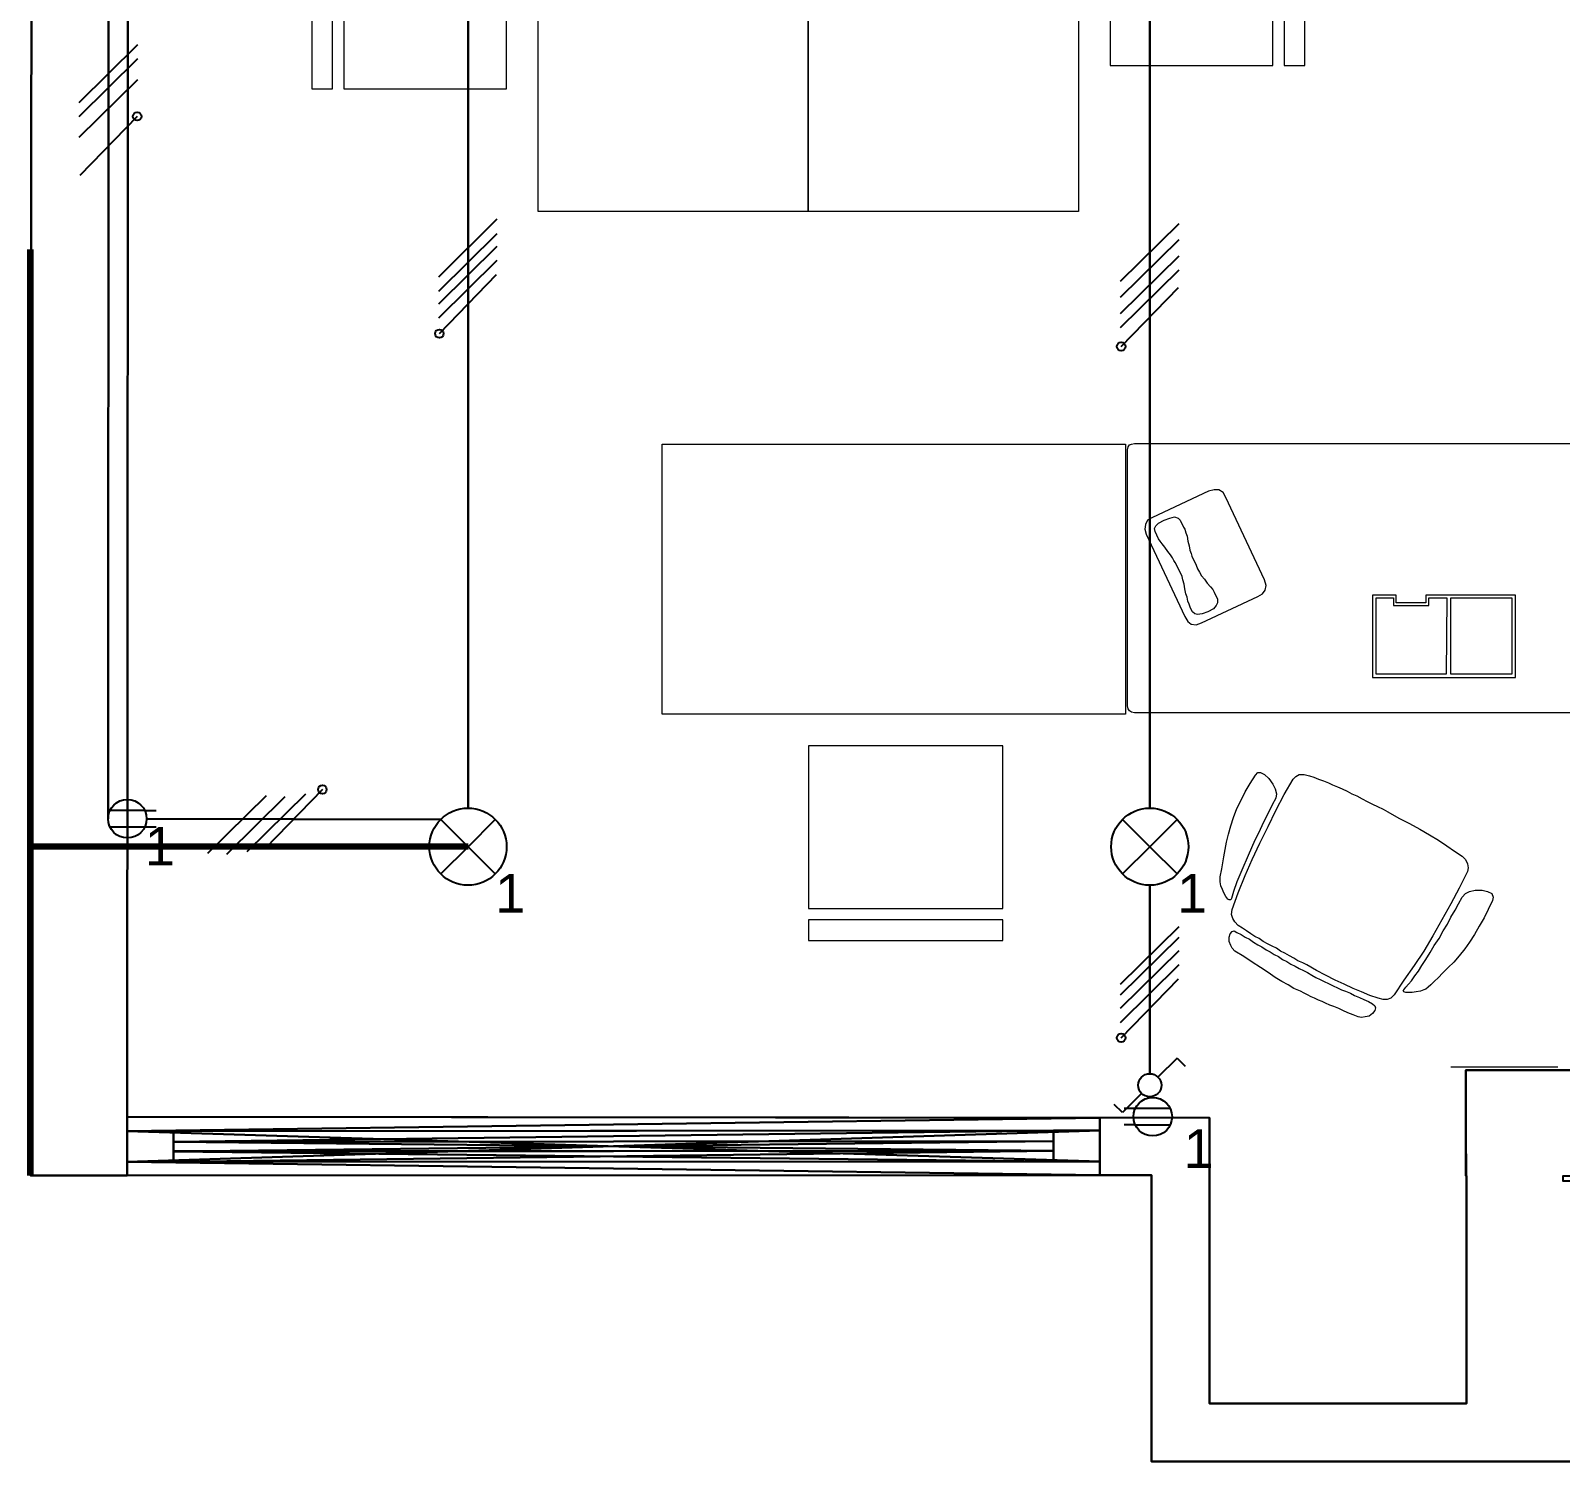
# Model space of a CAD drawing. Header units: metres. Extents: x 10.2 to 81, y 0 to 39.7.
# Drawn here: x 20 to 23.964, y 0 to 3.708 of the extents above; entities that cross this region are included whole.
import ezdxf

# ---------------------------------------------------------------- set-up
doc = ezdxf.new("R2010")
doc.units = ezdxf.units.M
doc.header["$LTSCALE"] = 0.2
doc.linetypes.add('ACAD_ISO02W100', pattern=[15, 12, -3])
for name, color, linetype in [('Canaletas', 4, 'Continuous'), ('EDIFICIO', 7, 'Continuous'), ('Fases', 7, 'Continuous'), ('Indicacion-Tabla', 7, 'Continuous'), ('Luminaria', 7, 'Continuous'), ('Medidas', 1, 'Continuous'), ('Tomacorrientes', 7, 'Continuous'), ('www.dwgautocad.com', 7, 'Continuous')]:
    doc.layers.add(name, color=color, linetype=linetype)
for name, color, linetype, true_color in [('DLX_APERT', 7, 'Continuous', 0x969696), ('DLX_CONT', 7, 'Continuous', 0x969696), ('DLX_ROOF', 7, 'Continuous', 0x7f7f7f)]:
    doc.layers.add(name, color=color, linetype=linetype, true_color=true_color)
for name, color, linetype, lineweight in [('L-Suelo', 7, 'ACAD_ISO02W100', 30), ('L-Techo', 7, 'Continuous', 30), ('Muebles', 9, 'Continuous', 5)]:
    doc.layers.add(name, color=color, linetype=linetype, lineweight=lineweight)
doc.layers.get('0').off()
doc.styles.get("Standard").update_dxf_attribs({"font": 'arial.ttf'})

# ---------------------------------------------------------------- blocks, each defined once
blk = doc.blocks.new('Tomacorriente')
at = {"layer": 'Tomacorrientes'}
for p, q in [((0.0453, 0.0211), (-0.0453, 0.0211)), ((0.0453, 0.0211), (0.0743, 0.0211)), ((-0.0453, -0.0211), (0.0453, -0.0211)), ((0.0453, -0.0211), (0.0743, -0.0211))]:
    blk.add_line(p, q, dxfattribs=at)
blk.add_circle((0, 0), 0.05, dxfattribs=at)
blk = doc.blocks.new('871_0_0')
mesh = blk.add_polyface()
corners = [(-1.1404, 0.0125, 0.88), (1.1404, -0.0125, 0.88), (1.1404, 0.0125, 0.88), (1.1404, -0.0125, 0.88), (-1.1404, 0.0125, 0.88), (-1.1404, -0.0125, 0.88), (-1.1404, 0.0125, -0.88), (-1.1404, -0.0125, 0.88), (-1.1404, 0.0125, 0.88), (-1.1404, -0.0125, 0.88), (-1.1404, 0.0125, -0.88), (-1.1404, -0.0125, -0.88), (1.1404, 0.0125, 0.88), (1.1404, -0.0125, -0.88), (1.1404, 0.0125, -0.88), (1.1404, -0.0125, -0.88), (1.1404, 0.0125, 0.88), (1.1404, -0.0125, 0.88), (1.1404, 0.0125, -0.88), (-1.1404, -0.0125, -0.88), (-1.1404, 0.0125, -0.88), (-1.1404, -0.0125, -0.88), (1.1404, 0.0125, -0.88), (1.1404, -0.0125, -0.88)]
mesh.append_faces([[corners[k] for k in face] for face in [(0, 1, 2), (3, 4, 5), (6, 7, 8), (9, 10, 11), (12, 13, 14), (15, 16, 17), (18, 19, 20), (21, 22, 23)]])
blk = doc.blocks.new('871_0_1')
mesh = blk.add_polyface()
corners = [(-1.2604, 0.04, 1), (1.2604, -0.04, 1), (1.2604, 0.04, 1), (1.2604, -0.04, 1), (-1.2604, 0.04, 1), (-1.2604, -0.04, 1), (1.2604, 0.04, 1), (1.2604, -0.04, -1), (1.2604, 0.04, -1), (1.2604, -0.04, -1), (1.2604, 0.04, 1), (1.2604, -0.04, 1), (1.2604, 0.04, -1), (-1.2604, -0.04, -1), (-1.2604, 0.04, -1), (-1.2604, -0.04, -1), (1.2604, 0.04, -1), (1.2604, -0.04, -1), (-1.2604, 0.04, -1), (-1.2604, -0.04, 1), (-1.2604, 0.04, 1), (-1.2604, -0.04, 1), (-1.2604, 0.04, -1), (-1.2604, -0.04, -1), (1.2604, -0.04, -1), (-1.1404, -0.04, -0.88), (-1.2604, -0.04, -1), (-1.2604, -0.04, -1), (-1.1404, -0.04, 0.88), (-1.2604, -0.04, 1), (-1.2604, -0.04, -1), (-1.1404, -0.04, -0.88), (-1.1404, -0.04, 0.88), (1.2604, -0.04, -1), (1.1404, -0.04, -0.88), (-1.1404, -0.04, -0.88), (1.2604, -0.04, 1), (1.1404, -0.04, -0.88), (1.2604, -0.04, -1), (1.2604, -0.04, 1), (1.1404, -0.04, 0.88), (1.1404, -0.04, -0.88), (-1.2604, -0.04, 1), (1.1404, -0.04, 0.88), (1.2604, -0.04, 1), (1.1404, -0.04, 0.88), (-1.2604, -0.04, 1), (-1.1404, -0.04, 0.88), (1.2604, 0.04, 1), (-1.1404, 0.04, 0.88), (-1.2604, 0.04, 1), (-1.2604, 0.04, 1), (-1.1404, 0.04, -0.88), (-1.2604, 0.04, -1), (-1.2604, 0.04, 1), (-1.1404, 0.04, 0.88), (-1.1404, 0.04, -0.88), (1.2604, 0.04, 1), (1.1404, 0.04, 0.88), (-1.1404, 0.04, 0.88), (1.2604, 0.04, -1), (1.1404, 0.04, 0.88), (1.2604, 0.04, 1), (1.2604, 0.04, -1), (1.1404, 0.04, -0.88), (1.1404, 0.04, 0.88), (-1.2604, 0.04, -1), (1.1404, 0.04, -0.88), (1.2604, 0.04, -1), (1.1404, 0.04, -0.88), (-1.2604, 0.04, -1), (-1.1404, 0.04, -0.88), (1.1404, -0.0125, 0.88), (-1.1404, -0.04, 0.88), (-1.1404, -0.0125, 0.88), (-1.1404, -0.04, 0.88), (1.1404, -0.0125, 0.88), (1.1404, -0.04, 0.88), (1.1404, -0.04, 0.88), (1.1404, -0.0125, -0.88), (1.1404, -0.04, -0.88), (1.1404, -0.0125, -0.88), (1.1404, -0.04, 0.88), (1.1404, -0.0125, 0.88), (-1.1404, -0.04, -0.88), (-1.1404, -0.0125, 0.88), (-1.1404, -0.04, 0.88), (-1.1404, -0.0125, 0.88), (-1.1404, -0.04, -0.88), (-1.1404, -0.0125, -0.88), (1.1404, -0.04, -0.88), (-1.1404, -0.0125, -0.88), (-1.1404, -0.04, -0.88), (-1.1404, -0.0125, -0.88), (1.1404, -0.04, -0.88), (1.1404, -0.0125, -0.88), (-1.1404, 0.0125, 0.88), (1.1404, 0.04, 0.88), (1.1404, 0.0125, 0.88), (1.1404, 0.04, 0.88), (-1.1404, 0.0125, 0.88), (-1.1404, 0.04, 0.88), (-1.1404, -0.0125, 0.88), (1.1404, 0.0125, 0.88), (1.1404, -0.0125, 0.88), (1.1404, 0.0125, 0.88), (-1.1404, -0.0125, 0.88), (-1.1404, 0.0125, 0.88), (1.1404, 0.04, -0.88), (1.1404, 0.0125, 0.88), (1.1404, 0.04, 0.88), (1.1404, 0.0125, 0.88), (1.1404, 0.04, -0.88), (1.1404, 0.0125, -0.88), (1.1404, 0.0125, -0.88), (1.1404, -0.0125, 0.88), (1.1404, 0.0125, 0.88), (1.1404, -0.0125, 0.88), (1.1404, 0.0125, -0.88), (1.1404, -0.0125, -0.88), (1.1404, 0.04, -0.88), (-1.1404, 0.0125, -0.88), (1.1404, 0.0125, -0.88), (-1.1404, 0.0125, -0.88), (1.1404, 0.04, -0.88), (-1.1404, 0.04, -0.88), (1.1404, -0.0125, -0.88), (-1.1404, 0.0125, -0.88), (-1.1404, -0.0125, -0.88), (-1.1404, 0.0125, -0.88), (1.1404, -0.0125, -0.88), (1.1404, 0.0125, -0.88), (-1.1404, 0.04, 0.88), (-1.1404, 0.0125, -0.88), (-1.1404, 0.04, -0.88), (-1.1404, 0.0125, -0.88), (-1.1404, 0.04, 0.88), (-1.1404, 0.0125, 0.88), (-1.1404, -0.0125, -0.88), (-1.1404, 0.0125, 0.88), (-1.1404, -0.0125, 0.88), (-1.1404, 0.0125, 0.88), (-1.1404, -0.0125, -0.88), (-1.1404, 0.0125, -0.88)]
mesh.append_faces([[corners[k] for k in face] for face in [(0, 1, 2), (3, 4, 5), (6, 7, 8), (9, 10, 11), (12, 13, 14), (15, 16, 17), (18, 19, 20), (21, 22, 23), (24, 25, 26), (27, 28, 29), (30, 31, 32), (33, 34, 35), (36, 37, 38), (39, 40, 41), (42, 43, 44), (45, 46, 47), (48, 49, 50), (51, 52, 53), (54, 55, 56), (57, 58, 59), (60, 61, 62), (63, 64, 65), (66, 67, 68), (69, 70, 71), (72, 73, 74), (75, 76, 77), (78, 79, 80), (81, 82, 83), (84, 85, 86), (87, 88, 89), (90, 91, 92), (93, 94, 95), (96, 97, 98), (99, 100, 101), (102, 103, 104), (105, 106, 107), (108, 109, 110), (111, 112, 113), (114, 115, 116), (117, 118, 119), (120, 121, 122), (123, 124, 125), (126, 127, 128), (129, 130, 131), (132, 133, 134), (135, 136, 137), (138, 139, 140), (141, 142, 143)]])
blk = doc.blocks.new('871_0_2')
mesh = blk.add_polyface()
corners = [(-1.1404, -0.0125, -0.88), (1.1404, -0.0125, 0.88), (-1.1404, -0.0125, 0.88), (1.1404, -0.0125, 0.88), (-1.1404, -0.0125, -0.88), (1.1404, -0.0125, -0.88), (1.1404, 0.0125, -0.88), (-1.1404, 0.0125, 0.88), (1.1404, 0.0125, 0.88), (-1.1404, 0.0125, 0.88), (1.1404, 0.0125, -0.88), (-1.1404, 0.0125, -0.88)]
mesh.append_faces([[corners[k] for k in face] for face in [(0, 1, 2), (3, 4, 5), (6, 7, 8), (9, 10, 11)]])
blk = doc.blocks.new('Lampara')
at = {"layer": 'Luminaria'}
for q in [(-0.0707, 0.0707), (0.0707, 0.0707), (-0.0707, -0.0707), (0.0707, -0.0707)]:
    blk.add_line((0, 0), q, dxfattribs=at)
blk.add_circle((0, 0), 0.1, dxfattribs=at)
blk = doc.blocks.new('*U109')
at = {"layer": 'Luminaria'}
for p, q in [((0.0707, 0.0707), (0.0212, 0.0212)), ((0.0707, 0.0707), (0.0919, 0.0495)), ((-0.0212, -0.0212), (-0.0707, -0.0707)), ((-0.0707, -0.0707), (-0.0919, -0.0495))]:
    blk.add_line(p, q, dxfattribs=at)
blk.add_circle((0, 0), 0.03, dxfattribs=at)
blk = doc.blocks.new('Fase')
at = {"layer": 'Fases'}
blk.add_line((-0.0535, -0.0922), (0.0535, 0.0922), dxfattribs=at)
blk = doc.blocks.new('Neutro')
at = {"layer": 'Fases'}
h = blk.add_hatch(dxfattribs=at)
h.set_pattern_fill('ANGLE', color=256)
h.set_pattern_definition([(0, (-26.865, -1.6355), (0, 6.985), [5.08, -1.905]), (90, (-26.865, -1.6355), (-6.985, 4e-16), [5.08, -1.905])])
h.paths.add_polyline_path([(-0.0645, -0.0922, 1), (-0.0424, -0.0922, 1)])
blk.add_circle((-0.0535, -0.0922), 0.0111, dxfattribs=at)
blk.add_blockref('Fase', (0, 0), dxfattribs=at)
blk = doc.blocks.new('A$C5C5878FB')
at = {"layer": 'Muebles'}
for p, q in [((0, 1286.8, -35.3), (1200, 1286.8, -35.3)), ((0, 586.8, -35.3), (0, 1286.8, -35.3)), ((1200, 1286.8, -35.3), (1200, 586.8, -35.3)), ((1200, 586.8, -35.3), (0, 586.8, -35.3)), ((378.7, 505, -35.3), (378.7, 83.2, -35.3)), ((882.2, 505, -35.3), (378.7, 505, -35.3)), ((882.2, 83.2, -35.3), (882.2, 505, -35.3)), ((378.7, 83.2, -35.3), (882.2, 83.2, -35.3)), ((882.2, 53.5, -35.3), (378.7, 53.5, -35.3)), ((378.7, 53.5, -35.3), (378.7, 0, -35.3)), ((882.2, 0, -35.3), (882.2, 53.5, -35.3)), ((378.7, 0, -35.3), (882.2, 0, -35.3))]:
    blk.add_line(p, q, dxfattribs=at)

msp = doc.modelspace()

# ---------------------------------------------------------------- linework, layer by layer
at = {"layer": 'DLX_APERT'}
for points in [[(22.7709, 0.8571, 0), (20.2501, 0.8559, 0)], [(20.2501, 0.8559, 0), (22.7709, 0.8571, 0)], [(20.2501, 0.8559, 0), (22.7709, 0.8571, 0)], [(22.7709, 0.8571, 0), (20.2501, 0.8559, 0)], [(20.2501, 0.8559, 0), (20.2501, 0.7759, 0)], [(20.2501, 0.7759, 0), (20.2501, 0.8559, 0)], [(20.2501, 0.7759, 0), (20.2501, 0.8559, 0)], [(20.2501, 0.8559, 0), (20.2501, 0.8559, 0)], [(20.2501, 0.8559, 0), (20.2501, 0.7759, 0)], [(20.2501, 0.8559, 0), (20.2501, 0.8559, 0)], [(20.3701, 0.856, 0), (22.6509, 0.8571, 0)], [(22.6509, 0.8571, 0), (20.3701, 0.856, 0)], [(20.3701, 0.856, 0), (22.6509, 0.8571, 0)], [(22.6509, 0.8571, 0), (20.3701, 0.856, 0)], [(20.3701, 0.856, 0), (20.3701, 0.856, 0)], [(20.3701, 0.8285, 0), (20.3701, 0.856, 0)], [(20.3701, 0.856, 0), (20.3701, 0.8285, 0)], [(20.3701, 0.8285, 0), (20.3701, 0.856, 0)], [(20.3701, 0.856, 0), (20.3701, 0.856, 0)], [(20.3701, 0.856, 0), (20.3701, 0.8285, 0)], [(22.6509, 0.8571, 0), (22.6509, 0.8571, 0)], [(22.6509, 0.8571, 0), (22.6509, 0.8296, 0)], [(22.6509, 0.8296, 0), (22.6509, 0.8571, 0)], [(22.6509, 0.8571, 0), (22.6509, 0.8571, 0)], [(22.6509, 0.8571, 0), (22.6509, 0.8296, 0)], [(22.6509, 0.8296, 0), (22.6509, 0.8571, 0)], [(22.7709, 0.7771, 0), (22.7709, 0.8571, 0)], [(22.7709, 0.7771, 0), (22.7709, 0.8571, 0)], [(22.7709, 0.8571, 0), (22.7709, 0.8571, 0)], [(22.7709, 0.8571, 0), (22.7709, 0.7771, 0)], [(22.7709, 0.8571, 0), (22.7709, 0.7771, 0)], [(22.7709, 0.8571, 0), (22.7709, 0.8571, 0)], [(22.6509, 0.8296, 0), (20.3701, 0.8285, 0)], [(20.3701, 0.8285, 0), (22.6509, 0.8296, 0)], [(20.3701, 0.8285, 0), (22.6509, 0.8296, 0)], [(22.6509, 0.8296, 0), (20.3701, 0.8285, 0)], [(22.6509, 0.8296, 0), (20.3701, 0.8285, 0)], [(20.3701, 0.8285, 0), (22.6509, 0.8296, 0)], [(22.6509, 0.8296, 0), (20.3701, 0.8285, 0)], [(20.3701, 0.8285, 0), (22.6509, 0.8296, 0)], [(20.3701, 0.8035, 0), (20.3701, 0.8285, 0)], [(20.3701, 0.8285, 0), (20.3701, 0.8035, 0)], [(20.3701, 0.8285, 0), (20.3701, 0.8285, 0)], [(20.3701, 0.8285, 0), (20.3701, 0.8285, 0)], [(20.3701, 0.8285, 0), (20.3701, 0.8035, 0)], [(20.3701, 0.8035, 0), (20.3701, 0.8285, 0)], [(20.3701, 0.8285, 0), (20.3701, 0.8035, 0)], [(20.3701, 0.8285, 0), (20.3701, 0.8285, 0)], [(20.3701, 0.8035, 0), (20.3701, 0.8285, 0)], [(20.3701, 0.8285, 0), (20.3701, 0.8285, 0)], [(20.3701, 0.8285, 0), (20.3701, 0.8035, 0)], [(20.3701, 0.8035, 0), (20.3701, 0.8285, 0)], [(20.3701, 0.8035, 0), (22.6509, 0.8046, 0)], [(22.6509, 0.8046, 0), (20.3701, 0.8035, 0)], [(22.6509, 0.8046, 0), (20.3701, 0.8035, 0)], [(20.3701, 0.8035, 0), (22.6509, 0.8046, 0)], [(20.3701, 0.8035, 0), (22.6509, 0.8046, 0)], [(22.6509, 0.8046, 0), (20.3701, 0.8035, 0)], [(20.3701, 0.8035, 0), (22.6509, 0.8046, 0)], [(22.6509, 0.8046, 0), (20.3701, 0.8035, 0)], [(20.3701, 0.776, 0), (20.3701, 0.8035, 0)], [(20.3701, 0.8035, 0), (20.3701, 0.8035, 0)], [(20.3701, 0.8035, 0), (20.3701, 0.776, 0)], [(20.3701, 0.776, 0), (20.3701, 0.8035, 0)], [(20.3701, 0.8035, 0), (20.3701, 0.776, 0)], [(20.3701, 0.8035, 0), (20.3701, 0.8035, 0)], [(20.3701, 0.8035, 0), (20.3701, 0.8035, 0)], [(20.3701, 0.8035, 0), (20.3701, 0.8035, 0)], [(22.6509, 0.8296, 0), (22.6509, 0.8046, 0)], [(22.6509, 0.8296, 0), (22.6509, 0.8296, 0)], [(22.6509, 0.8296, 0), (22.6509, 0.8296, 0)], [(22.6509, 0.8296, 0), (22.6509, 0.8046, 0)], [(22.6509, 0.8046, 0), (22.6509, 0.8296, 0)], [(22.6509, 0.8046, 0), (22.6509, 0.8296, 0)], [(22.6509, 0.8046, 0), (22.6509, 0.8296, 0)], [(22.6509, 0.8296, 0), (22.6509, 0.8296, 0)], [(22.6509, 0.8046, 0), (22.6509, 0.8296, 0)], [(22.6509, 0.8296, 0), (22.6509, 0.8296, 0)], [(22.6509, 0.8296, 0), (22.6509, 0.8046, 0)], [(22.6509, 0.8296, 0), (22.6509, 0.8046, 0)], [(22.6509, 0.8046, 0), (22.6509, 0.7771, 0)], [(22.6509, 0.8046, 0), (22.6509, 0.8046, 0)], [(22.6509, 0.8046, 0), (22.6509, 0.7771, 0)], [(22.6509, 0.7771, 0), (22.6509, 0.8046, 0)], [(22.6509, 0.7771, 0), (22.6509, 0.8046, 0)], [(22.6509, 0.8046, 0), (22.6509, 0.8046, 0)], [(22.6509, 0.8046, 0), (22.6509, 0.8046, 0)], [(22.6509, 0.8046, 0), (22.6509, 0.8046, 0)], [(20.2501, 0.7759, 0), (22.7709, 0.7771, 0)], [(22.7709, 0.7771, 0), (20.2501, 0.7759, 0)], [(20.2501, 0.7759, 0), (22.7709, 0.7771, 0)], [(22.7709, 0.7771, 0), (20.2501, 0.7759, 0)], [(20.2501, 0.7759, 0), (20.2501, 0.7759, 0)], [(20.2501, 0.7759, 0), (20.2501, 0.7759, 0)], [(20.3701, 0.776, 0), (22.6509, 0.7771, 0)], [(22.6509, 0.7771, 0), (20.3701, 0.776, 0)], [(22.6509, 0.7771, 0), (20.3701, 0.776, 0)], [(20.3701, 0.776, 0), (22.6509, 0.7771, 0)], [(20.3701, 0.776, 0), (20.3701, 0.776, 0)], [(20.3701, 0.776, 0), (20.3701, 0.776, 0)], [(22.6509, 0.7771, 0), (22.6509, 0.7771, 0)], [(22.6509, 0.7771, 0), (22.6509, 0.7771, 0)], [(22.7709, 0.7771, 0), (22.7709, 0.7771, 0)], [(22.7709, 0.7771, 0), (22.7709, 0.7771, 0)]]:
    msp.add_polyline3d(points, dxfattribs=at)
at = {"layer": 'DLX_CONT'}
for points in [[(20.0055, 8.7283, 0), (20, 0.7405, 0)], [(20.0055, 8.7283, 0), (20, 0.7405, 0)], [(20.2555, 8.5773, 0), (20.2501, 0.8931, 0)], [(20.2555, 8.5773, 0), (20.2501, 0.8931, 0)], [(23.7187, 0.74, 0), (23.7187, 1.014, 0)], [(23.7187, 0.74, 0), (23.7187, 1.014, 0)], [(20.2501, 0.8931, 0), (23.0543, 0.8901, 0)], [(20.2501, 0.8931, 0), (23.0543, 0.8901, 0)], [(23.0543, 0.8901, 0), (23.0543, 0.1498, 0)], [(23.0543, 0.8901, 0), (23.0543, 0.1498, 0)], [(20, 0.7405, 0), (22.9043, 0.742, 0)], [(20, 0.7405, 0), (22.9043, 0.742, 0)], [(22.9043, 0.742, 0), (22.9043, 0, 0)], [(22.9043, 0.742, 0), (22.9043, 0, 0)], [(23.7209, 0.74, 0), (23.7187, 0.74, 0)], [(23.7209, 0.74, 0), (23.7187, 0.74, 0)], [(23.7209, 0.1498, 0), (23.7209, 0.74, 0)], [(23.7209, 0.1498, 0), (23.7209, 0.74, 0)], [(23.0543, 0.1498, 0), (23.7209, 0.1498, 0)], [(23.0543, 0.1498, 0), (23.7209, 0.1498, 0)], [(22.9043, 0, 0), (24.9697, 0, 0)], [(22.9043, 0, 0), (24.9697, 0, 0)]]:
    msp.add_polyline3d(points, dxfattribs=at)
at = {"layer": 'DLX_ROOF'}
for points in [[(20.0055, 8.7283, 0), (20, 0.7405, 0)], [(20, 0.7405, 0), (20.0055, 8.7283, 0)], [(20, 0.7405, 0), (20.0055, 8.7283, 0)], [(20.0055, 8.7283, 0), (20, 0.7405, 0)], [(20.2555, 8.5773, 0), (20.2501, 0.8931, 0)], [(20.2501, 0.8931, 0), (20.2555, 8.5773, 0)], [(23.7187, 0.74, 0), (23.7187, 1.014, 0)], [(23.7187, 1.014, 0), (23.9958, 1.014, 0)], [(23.9958, 1.014, 0), (23.7187, 1.014, 0)], [(23.7187, 1.014, 0), (23.7187, 0.74, 0)], [(20.2501, 0.8931, 0), (23.0543, 0.8901, 0)], [(23.0543, 0.8901, 0), (20.2501, 0.8931, 0)], [(23.0543, 0.8901, 0), (23.0543, 0.1498, 0)], [(23.0543, 0.1498, 0), (23.0543, 0.8901, 0)], [(20, 0.7405, 0), (22.9043, 0.742, 0)], [(22.9043, 0.742, 0), (20, 0.7405, 0)], [(22.9043, 0.742, 0), (20, 0.7405, 0)], [(20, 0.7405, 0), (22.9043, 0.742, 0)], [(20, 0.7405, 0), (20, 0.7405, 0)], [(20, 0.7405, 0), (20, 0.7405, 0)], [(22.9043, 0.742, 0), (22.9043, 0, 0)], [(22.9043, 0, 0), (22.9043, 0.742, 0)], [(22.9043, 0.742, 0), (22.9043, 0.742, 0)], [(22.9043, 0.742, 0), (22.9043, 0.742, 0)], [(22.9043, 0, 0), (22.9043, 0.742, 0)], [(22.9043, 0.742, 0), (22.9043, 0, 0)], [(23.7209, 0.74, 0), (23.7187, 0.74, 0)], [(23.7187, 0.74, 0), (23.7209, 0.74, 0)], [(23.7209, 0.1498, 0), (23.7209, 0.74, 0)], [(23.7209, 0.74, 0), (23.7209, 0.1498, 0)], [(23.0543, 0.1498, 0), (23.7209, 0.1498, 0)], [(23.7209, 0.1498, 0), (23.0543, 0.1498, 0)], [(22.9043, 0, 0), (22.9043, 0, 0)], [(22.9043, 0, 0), (24.9697, 0, 0)], [(24.9697, 0, 0), (22.9043, 0, 0)], [(22.9043, 0, 0), (22.9043, 0, 0)], [(24.9697, 0, 0), (22.9043, 0, 0)], [(22.9043, 0, 0), (24.9697, 0, 0)]]:
    msp.add_polyline3d(points, dxfattribs=at)
at = {"layer": 'EDIFICIO', "linetype": 'ACAD_ISO02W100', "lineweight": 100}
msp.add_lwpolyline([(20, 0.7405), (20, 8.7283)], dxfattribs=at)
at = {"layer": 'L-Suelo'}
for p, q in [((20.2007, 1.6654), (20.2033, 5.5272)), ((22.9, 0.9446), (22.9, 0.94))]:
    msp.add_line(p, q, dxfattribs=at)
at = {"layer": 'L-Techo'}
for p, q in [((21.1334, 1.6929, 2.6), (21.1334, 4.3793, 2.6)), ((22.9, 1.6929, 2.6), (22.9, 4.3793, 2.6)), ((20.3007, 1.6654), (21.0627, 1.6637, 2.6)), ((22.9, 1.4929, 2.6), (22.9, 1.0046))]:
    msp.add_line(p, q, dxfattribs=at)
at = {"layer": 'Medidas'}
for points in [[(20.2507, 1.7076), (20.2533, 5.5272)], [(23.0543, 0.6992), (23.0543, 0.8901), (20.2501, 0.8931), (20.2507, 1.7076)], [(24.9697, 0.89), (24.8197, 0.8899), (24.8197, 0.726), (23.9709, 0.7259), (23.9709, 0.74), (23.9958, 0.74), (23.9958, 1.014), (23.7187, 1.014), (23.7209, 0.1498), (23.0543, 0.1498), (23.0543, 0.6992), (23.0543, 0.6992)]]:
    msp.add_lwpolyline(points, dxfattribs=at)
at = {"layer": 'Muebles', "linetype": 'Continuous'}
for p, q in [((22.8423, 2.6216), (22.844, 2.6288)), ((22.8423, 1.9577), (22.8423, 2.6216)), ((22.844, 2.6288), (22.8476, 2.6342)), ((22.8476, 2.6342), (22.853, 2.636)), ((22.853, 2.636), (22.8602, 2.6378)), ((22.8602, 2.6378), (24.7301, 2.6378)), ((23.0522, 2.514), (22.9069, 2.4458)), ((23.0666, 2.5176), (23.0522, 2.514)), ((23.0791, 2.5176), (23.0666, 2.5176)), ((23.0899, 2.5104), (23.0791, 2.5176)), ((23.0971, 2.4978), (23.0899, 2.5104)), ((23.1976, 2.2842), (23.0971, 2.4978)), ((22.889, 2.4278), (22.8871, 2.4152)), ((22.8943, 2.4386), (22.889, 2.4278)), ((22.9069, 2.4458), (22.8943, 2.4386)), ((22.9069, 2.4458), (22.9069, 2.4458)), ((22.9123, 2.4171), (22.9159, 2.4242)), ((22.9159, 2.4242), (22.923, 2.4314)), ((22.923, 2.4314), (22.9374, 2.4386)), ((22.9374, 2.4386), (22.9517, 2.444)), ((22.9517, 2.444), (22.9643, 2.4476)), ((22.9643, 2.4476), (22.9733, 2.444)), ((22.9733, 2.444), (22.9786, 2.4386)), ((22.9786, 2.4386), (22.9876, 2.4206)), ((22.9876, 2.4206), (22.9876, 2.4206)), ((22.9876, 2.4206), (22.9912, 2.4152)), ((22.8871, 2.4152), (22.8907, 2.4027)), ((22.8907, 2.4027), (22.9912, 2.1892)), ((22.914, 2.4099), (22.9123, 2.4171)), ((22.923, 2.3902), (22.914, 2.4099)), ((22.9266, 2.3847), (22.923, 2.3902)), ((22.932, 2.3776), (22.9266, 2.3847)), ((22.9912, 2.4152), (22.993, 2.4063)), ((22.993, 2.4063), (22.9966, 2.3973)), ((22.9966, 2.3973), (22.9984, 2.3847)), ((22.9984, 2.3847), (23.002, 2.3722)), ((22.9392, 2.3686), (22.932, 2.3776)), ((22.9464, 2.3578), (22.9392, 2.3686)), ((22.9535, 2.3489), (22.9464, 2.3578)), ((22.9589, 2.3417), (22.9535, 2.3489)), ((22.9625, 2.3345), (22.9589, 2.3417)), ((23.002, 2.3722), (23.0038, 2.3614)), ((23.0038, 2.3614), (23.0074, 2.3525)), ((23.0074, 2.3525), (23.0092, 2.3453)), ((23.0092, 2.3453), (23.0199, 2.322)), ((22.9661, 2.3292), (22.9625, 2.3345)), ((22.9804, 2.3004), (22.9661, 2.3292)), ((22.984, 2.2932), (22.9804, 2.3004)), ((23.0199, 2.322), (23.0235, 2.313)), ((23.0235, 2.313), (23.0289, 2.304)), ((23.0289, 2.304), (23.0343, 2.295)), ((22.9859, 2.2842), (22.984, 2.2932)), ((22.9894, 2.2735), (22.9859, 2.2842)), ((22.9912, 2.2609), (22.9894, 2.2735)), ((22.993, 2.2484), (22.9912, 2.2609)), ((23.0343, 2.295), (23.0414, 2.2861)), ((23.0414, 2.2861), (23.0486, 2.2753)), ((23.0486, 2.2753), (23.0576, 2.2663)), ((23.0576, 2.2663), (23.063, 2.2592)), ((23.2012, 2.2699), (23.1976, 2.2842)), ((23.1993, 2.2573), (23.2012, 2.2699)), ((22.9966, 2.2394), (22.993, 2.2484)), ((22.9984, 2.2287), (22.9966, 2.2394)), ((23.002, 2.2215), (22.9984, 2.2287)), ((23.0056, 2.2107), (23.002, 2.2215)), ((23.0343, 2.173), (23.1796, 2.2412)), ((23.063, 2.2592), (23.0666, 2.252)), ((23.0666, 2.252), (23.0755, 2.234)), ((23.0755, 2.2251), (23.0719, 2.2179)), ((23.0755, 2.234), (23.0755, 2.2251)), ((23.1796, 2.2412), (23.1922, 2.2484)), ((23.1922, 2.2484), (23.1993, 2.2573)), ((23.5385, 2.2448), (23.4775, 2.2448)), ((23.4775, 2.2448), (23.4775, 2.0313)), ((23.4865, 2.2376), (23.5313, 2.2376)), ((23.4865, 2.0402), (23.4865, 2.2376)), ((23.5313, 2.2376), (23.5313, 2.2179)), ((23.5385, 2.2448), (23.5385, 2.2448)), ((23.5385, 2.2448), (23.5385, 2.2448)), ((23.5385, 2.2251), (23.5385, 2.2448)), ((23.6157, 2.2251), (23.5385, 2.2251)), ((23.8472, 2.2448), (23.6157, 2.2448)), ((23.6157, 2.2448), (23.6157, 2.2251)), ((23.6229, 2.2179), (23.6229, 2.2376)), ((23.6229, 2.2376), (23.6695, 2.2376)), ((23.6695, 2.2376), (23.6677, 2.0402)), ((23.6803, 2.0402), (23.6803, 2.2376)), ((23.6803, 2.2376), (23.8382, 2.2376)), ((23.8382, 2.2376), (23.8382, 2.0402)), ((23.8472, 2.0313), (23.8472, 2.2448)), ((22.9912, 2.1892), (22.9984, 2.1766)), ((23.0109, 2.2017), (23.0056, 2.2107)), ((23.0164, 2.1963), (23.0109, 2.2017)), ((23.0235, 2.1946), (23.0164, 2.1963)), ((23.0361, 2.1963), (23.0235, 2.1946)), ((23.0504, 2.2017), (23.0361, 2.1963)), ((23.0648, 2.2089), (23.0504, 2.2017)), ((23.0719, 2.2179), (23.0648, 2.2089)), ((23.5313, 2.2179), (23.6229, 2.2179)), ((22.9984, 2.1766), (23.0074, 2.1694)), ((23.0074, 2.1694), (23.0199, 2.1676)), ((23.0199, 2.1676), (23.0343, 2.173)), ((23.4775, 2.0313), (23.8472, 2.0313)), ((23.6677, 2.0402), (23.4865, 2.0402)), ((23.8382, 2.0402), (23.6803, 2.0402)), ((22.844, 1.9505), (22.8423, 1.9577)), ((22.8476, 1.9451), (22.844, 1.9505)), ((22.853, 1.9415), (22.8476, 1.9451)), ((22.8602, 1.9398), (22.853, 1.9415)), ((24.0876, 1.9398), (22.8602, 1.9398)), ((23.1743, 1.7782), (23.1796, 1.7854)), ((23.1796, 1.7854), (23.1868, 1.7854)), ((23.1868, 1.7854), (23.1976, 1.78)), ((23.1474, 1.7352), (23.1599, 1.7567)), ((23.1599, 1.7567), (23.1743, 1.7782)), ((23.1976, 1.78), (23.2083, 1.7693)), ((23.2083, 1.7693), (23.2191, 1.7549)), ((23.2191, 1.7549), (23.2245, 1.7424)), ((23.2479, 1.728), (23.2712, 1.7674)), ((23.2712, 1.7674), (23.2783, 1.7746)), ((23.2783, 1.7746), (23.2873, 1.78)), ((23.2873, 1.78), (23.2998, 1.78)), ((23.2998, 1.78), (23.3142, 1.7764)), ((23.3142, 1.7764), (23.325, 1.7728)), ((23.325, 1.7728), (23.3375, 1.7674)), ((23.3375, 1.7674), (23.3501, 1.7638)), ((23.3501, 1.7638), (23.3627, 1.7585)), ((23.3627, 1.7585), (23.3734, 1.7531)), ((23.3734, 1.7531), (23.386, 1.7477)), ((23.386, 1.7477), (23.3986, 1.7424)), ((23.1258, 1.6921), (23.1366, 1.7136)), ((23.1366, 1.7136), (23.1474, 1.7352)), ((23.2263, 1.719), (23.2173, 1.7011)), ((23.2245, 1.7424), (23.2281, 1.7298)), ((23.2281, 1.7298), (23.2263, 1.719)), ((23.2263, 1.6867), (23.2479, 1.728)), ((23.3986, 1.7424), (23.4111, 1.7369)), ((23.4111, 1.7369), (23.4237, 1.7298)), ((23.4237, 1.7298), (23.4363, 1.7244)), ((23.4363, 1.7244), (23.4506, 1.7172)), ((23.4506, 1.7172), (23.4632, 1.71)), ((23.4632, 1.71), (23.4775, 1.7028)), ((23.1097, 1.6472), (23.1169, 1.6688)), ((23.1169, 1.6688), (23.1258, 1.6921)), ((23.1993, 1.6652), (23.1904, 1.6472)), ((23.2083, 1.6831), (23.1993, 1.6652)), ((23.2065, 1.6454), (23.2263, 1.6867)), ((23.2173, 1.7011), (23.2083, 1.6831)), ((23.4775, 1.7028), (23.4901, 1.6974)), ((23.4901, 1.6974), (23.5044, 1.6903)), ((23.5044, 1.6903), (23.517, 1.6831)), ((23.517, 1.6831), (23.5457, 1.6669)), ((23.5457, 1.6669), (23.5726, 1.6526)), ((23.0988, 1.6042), (23.1043, 1.6257)), ((23.1043, 1.6257), (23.1097, 1.6472)), ((23.1814, 1.6275), (23.1724, 1.6095)), ((23.1904, 1.6472), (23.1814, 1.6275)), ((23.185, 1.6024), (23.2065, 1.6454)), ((23.5726, 1.6526), (23.5996, 1.6383)), ((23.5996, 1.6383), (23.6247, 1.6239)), ((23.0917, 1.5664), (23.0988, 1.6042)), ((23.1635, 1.5898), (23.1545, 1.57)), ((23.1724, 1.6095), (23.1635, 1.5898)), ((23.1653, 1.5593), (23.185, 1.6024)), ((23.6247, 1.6239), (23.648, 1.6095)), ((23.648, 1.6095), (23.6695, 1.5952)), ((23.6695, 1.5952), (23.6892, 1.5809)), ((23.0863, 1.5359), (23.0917, 1.5664)), ((23.1545, 1.57), (23.1383, 1.5324)), ((23.1474, 1.518), (23.1653, 1.5593)), ((23.6892, 1.5809), (23.709, 1.5683)), ((23.709, 1.5683), (23.718, 1.5593)), ((23.718, 1.5593), (23.7234, 1.5485)), ((23.7234, 1.5485), (23.7252, 1.5378)), ((23.0827, 1.5144), (23.0863, 1.5359)), ((23.0827, 1.5019), (23.0827, 1.5144)), ((23.1383, 1.5324), (23.1258, 1.5019)), ((23.1294, 1.4732), (23.1474, 1.518)), ((23.7234, 1.5288), (23.7018, 1.4857)), ((23.7252, 1.5378), (23.7234, 1.5288)), ((23.0845, 1.4911), (23.0827, 1.5019)), ((23.0881, 1.4821), (23.0845, 1.4911)), ((23.0917, 1.4732), (23.0881, 1.4821)), ((23.0971, 1.4642), (23.0917, 1.4732)), ((23.1169, 1.4768), (23.1114, 1.4588)), ((23.1133, 1.4301), (23.1294, 1.4732)), ((23.1258, 1.5019), (23.1169, 1.4768)), ((23.7018, 1.4857), (23.6803, 1.4444)), ((23.709, 1.4624), (23.718, 1.4714)), ((23.718, 1.4714), (23.7287, 1.4768)), ((23.7287, 1.4768), (23.7431, 1.4804)), ((23.7431, 1.4804), (23.7611, 1.4804)), ((23.7611, 1.4804), (23.7754, 1.4768)), ((23.7754, 1.4768), (23.7862, 1.4714)), ((23.7862, 1.4714), (23.7897, 1.4624)), ((23.1024, 1.457), (23.0971, 1.4642)), ((23.1061, 1.4552), (23.1024, 1.457)), ((23.1097, 1.4552), (23.1061, 1.4552)), ((23.1114, 1.4588), (23.1097, 1.4552)), ((23.1114, 1.4588), (23.1114, 1.4588)), ((23.1114, 1.4175), (23.1133, 1.4301)), ((23.6803, 1.4444), (23.657, 1.4032)), ((23.6803, 1.4104), (23.6911, 1.4283)), ((23.6911, 1.4283), (23.7, 1.4444)), ((23.7, 1.4444), (23.709, 1.4624)), ((23.7772, 1.4301), (23.7664, 1.4085)), ((23.788, 1.4535), (23.7772, 1.4301)), ((23.7897, 1.4624), (23.788, 1.4535)), ((23.115, 1.4068), (23.1114, 1.4175)), ((23.1204, 1.3978), (23.115, 1.4068)), ((23.1294, 1.3888), (23.1204, 1.3978)), ((23.1402, 1.3816), (23.1294, 1.3888)), ((23.657, 1.4032), (23.6337, 1.3619)), ((23.6606, 1.3744), (23.6713, 1.3924)), ((23.6713, 1.3924), (23.6803, 1.4104)), ((23.7664, 1.4085), (23.7539, 1.387)), ((23.1061, 1.3583), (23.1079, 1.3673)), ((23.1061, 1.3475), (23.1061, 1.3583)), ((23.1079, 1.3673), (23.1133, 1.3727)), ((23.1133, 1.3727), (23.1186, 1.3744)), ((23.1186, 1.3744), (23.1258, 1.3709)), ((23.1258, 1.3709), (23.1366, 1.3655)), ((23.1366, 1.3655), (23.1474, 1.3583)), ((23.1509, 1.3744), (23.1402, 1.3816)), ((23.1474, 1.3583), (23.1581, 1.353)), ((23.1617, 1.3673), (23.1509, 1.3744)), ((23.1581, 1.353), (23.1688, 1.3458)), ((23.1724, 1.3601), (23.1617, 1.3673)), ((23.1832, 1.3547), (23.1724, 1.3601)), ((23.194, 1.3475), (23.1832, 1.3547)), ((23.6337, 1.3619), (23.6103, 1.3224)), ((23.6372, 1.3368), (23.6498, 1.3547)), ((23.6498, 1.3547), (23.6606, 1.3744)), ((23.7413, 1.3655), (23.7287, 1.3458)), ((23.7539, 1.387), (23.7413, 1.3655)), ((23.1097, 1.3368), (23.1061, 1.3475)), ((23.1133, 1.3296), (23.1097, 1.3368)), ((23.1204, 1.3224), (23.1133, 1.3296)), ((23.1438, 1.308), (23.1204, 1.3224)), ((23.1688, 1.3458), (23.1796, 1.3386)), ((23.1796, 1.3386), (23.1904, 1.3332)), ((23.1904, 1.3332), (23.2012, 1.326)), ((23.2065, 1.3404), (23.194, 1.3475)), ((23.2012, 1.326), (23.2119, 1.3206)), ((23.2173, 1.3349), (23.2065, 1.3404)), ((23.2119, 1.3206), (23.2227, 1.3135)), ((23.2281, 1.3296), (23.2173, 1.3349)), ((23.2227, 1.3135), (23.2335, 1.308)), ((23.2388, 1.3224), (23.2281, 1.3296)), ((23.2496, 1.317), (23.2388, 1.3224)), ((23.2622, 1.3099), (23.2496, 1.317)), ((23.2729, 1.3044), (23.2622, 1.3099)), ((23.6103, 1.3224), (23.5852, 1.2847)), ((23.6157, 1.3009), (23.6265, 1.3188)), ((23.6265, 1.3188), (23.6372, 1.3368)), ((23.7018, 1.3099), (23.6875, 1.2937)), ((23.7162, 1.3278), (23.7018, 1.3099)), ((23.7287, 1.3458), (23.7162, 1.3278)), ((23.1653, 1.2937), (23.1438, 1.308)), ((23.1868, 1.2794), (23.1653, 1.2937)), ((23.2065, 1.2668), (23.1868, 1.2794)), ((23.2335, 1.308), (23.2443, 1.3009)), ((23.2443, 1.3009), (23.255, 1.2955)), ((23.255, 1.2955), (23.2658, 1.2883)), ((23.2658, 1.2883), (23.2765, 1.283)), ((23.2837, 1.2973), (23.2729, 1.3044)), ((23.2765, 1.283), (23.2873, 1.2775)), ((23.2963, 1.2919), (23.2837, 1.2973)), ((23.2873, 1.2775), (23.2981, 1.2722)), ((23.307, 1.2865), (23.2963, 1.2919)), ((23.2981, 1.2722), (23.3088, 1.2668)), ((23.307, 1.2865), (23.307, 1.2865)), ((23.3322, 1.2722), (23.307, 1.2865)), ((23.3555, 1.2596), (23.3322, 1.2722)), ((23.5852, 1.2847), (23.5582, 1.247)), ((23.587, 1.2578), (23.596, 1.2704)), ((23.596, 1.2704), (23.6049, 1.2847)), ((23.6049, 1.2847), (23.6157, 1.3009)), ((23.6731, 1.2794), (23.6587, 1.265)), ((23.6875, 1.2937), (23.6731, 1.2794)), ((23.2245, 1.2542), (23.2065, 1.2668)), ((23.2424, 1.2435), (23.2245, 1.2542)), ((23.2586, 1.2345), (23.2424, 1.2435)), ((23.2729, 1.2255), (23.2586, 1.2345)), ((23.3088, 1.2668), (23.3196, 1.2596)), ((23.3196, 1.2596), (23.3303, 1.2542)), ((23.3303, 1.2542), (23.3411, 1.2489)), ((23.3411, 1.2489), (23.3519, 1.2435)), ((23.3519, 1.2435), (23.3627, 1.2381)), ((23.3806, 1.247), (23.3555, 1.2596)), ((23.3627, 1.2381), (23.3753, 1.2327)), ((23.3753, 1.2327), (23.386, 1.2273)), ((23.4039, 1.2363), (23.3806, 1.247)), ((23.4273, 1.2255), (23.4039, 1.2363)), ((23.5582, 1.247), (23.5332, 1.2094)), ((23.5582, 1.222), (23.5637, 1.2291)), ((23.5637, 1.2291), (23.5708, 1.2363)), ((23.5708, 1.2363), (23.578, 1.2453)), ((23.578, 1.2453), (23.587, 1.2578)), ((23.6211, 1.2291), (23.6157, 1.2237)), ((23.6282, 1.2345), (23.6211, 1.2291)), ((23.6372, 1.2435), (23.6282, 1.2345)), ((23.648, 1.2542), (23.6372, 1.2435)), ((23.6587, 1.265), (23.648, 1.2542)), ((23.2729, 1.2255), (23.2729, 1.2255)), ((23.2819, 1.222), (23.2729, 1.2255)), ((23.2909, 1.2184), (23.2819, 1.222)), ((23.2998, 1.213), (23.2909, 1.2184)), ((23.3088, 1.2094), (23.2998, 1.213)), ((23.3178, 1.204), (23.3088, 1.2094)), ((23.3268, 1.2004), (23.3178, 1.204)), ((23.3375, 1.195), (23.3268, 1.2004)), ((23.3465, 1.1914), (23.3375, 1.195)), ((23.3555, 1.1878), (23.3465, 1.1914)), ((23.386, 1.2273), (23.3968, 1.222)), ((23.3968, 1.222), (23.4075, 1.2184)), ((23.4075, 1.2184), (23.4201, 1.213)), ((23.4201, 1.213), (23.4308, 1.2075)), ((23.4488, 1.2165), (23.4273, 1.2255)), ((23.4308, 1.2075), (23.4434, 1.2022)), ((23.4434, 1.2022), (23.4542, 1.1968)), ((23.4703, 1.2075), (23.4488, 1.2165)), ((23.4542, 1.1968), (23.4668, 1.1914)), ((23.4668, 1.1914), (23.4775, 1.186)), ((23.4919, 1.2004), (23.4703, 1.2075)), ((23.5044, 1.1968), (23.4919, 1.2004)), ((23.5152, 1.1968), (23.5044, 1.1968)), ((23.5242, 1.2004), (23.5152, 1.1968)), ((23.5332, 1.2094), (23.5242, 1.2004)), ((23.5565, 1.2201), (23.5582, 1.222)), ((23.5582, 1.2165), (23.5565, 1.2201)), ((23.5637, 1.2148), (23.5582, 1.2165)), ((23.5708, 1.2148), (23.5637, 1.2148)), ((23.5798, 1.2148), (23.5708, 1.2148)), ((23.5906, 1.2165), (23.5798, 1.2148)), ((23.6013, 1.2184), (23.5906, 1.2165)), ((23.6103, 1.222), (23.6013, 1.2184)), ((23.6157, 1.2237), (23.6103, 1.222)), ((23.3663, 1.1825), (23.3555, 1.1878)), ((23.377, 1.1789), (23.3663, 1.1825)), ((23.3896, 1.1735), (23.377, 1.1789)), ((23.4003, 1.1681), (23.3896, 1.1735)), ((23.4129, 1.1627), (23.4003, 1.1681)), ((23.4273, 1.1573), (23.4129, 1.1627)), ((23.4398, 1.152), (23.4273, 1.1573)), ((23.4488, 1.1501), (23.4398, 1.152)), ((23.4577, 1.152), (23.4488, 1.1501)), ((23.4686, 1.1537), (23.4577, 1.152)), ((23.4775, 1.1609), (23.4686, 1.1537)), ((23.4775, 1.186), (23.4829, 1.1806)), ((23.4829, 1.1681), (23.4775, 1.1609)), ((23.4829, 1.1806), (23.4847, 1.1753)), ((23.4847, 1.1753), (23.4829, 1.1681))]:
    msp.add_line(p, q, dxfattribs=at)
at = {"layer": 'Muebles', "lineweight": 100}
msp.add_line((21.1334, 1.5929, 2.6), (20.0006, 1.5937), dxfattribs=at)
at = {"layer": 'Muebles'}
msp.add_polyline3d([(23.6799, 1.0224, 0), (23.957, 1.0224, 0)], dxfattribs=at)
msp.add_polyline3d([(23.6799, 1.0224, 0), (23.957, 1.0224, 0)], dxfattribs=at)

# ---------------------------------------------------------------- block references
at = {"layer": 'Canaletas'}
for name, p, rotation in [('Neutro', (20.2019, 3.4088), 165.9392859238176), ('Neutro', (20.6817, 1.6645, 1.3), 165.9392859238176), ('Tomacorriente', (22.9076, 0.8932), 180.1938447213857)]:
    msp.add_blockref(name, p, dxfattribs=dict(at, rotation=rotation))
at = {"layer": 'DLX_APERT', "rotation": 0.02828327738025135}
for name in ['871_0_1', '871_0_0', '871_0_2']:
    msp.add_blockref(name, (21.5105, 0.8165, 1), dxfattribs=at)
at = {"layer": 'DLX_CONT', "rotation": 0.02828327738025135}
for name in ['871_0_1', '871_0_0', '871_0_2']:
    msp.add_blockref(name, (21.5105, 0.8165, 1), dxfattribs=at)
at = {"layer": 'Fases'}
for name, p, rotation in [('Fase', (20.202, 3.5963), 344.6857185726246), ('Fase', (20.202, 3.56), 344.6857185726246), ('Fase', (20.202, 3.5062), 344.6857185726246), ('Fase', (21.1334, 3.1447, 2.6), 344.6857185726246), ('Fase', (22.9, 3.1327, 2.6), 344.6857185726246), ('Fase', (21.1334, 3.1072, 2.6), 344.6857185726246), ('Fase', (21.1334, 3.0741, 2.6), 344.6857185726246), ('Fase', (22.9, 3.0916, 2.6), 344.6857185726246), ('Fase', (21.1334, 3.0379, 2.6), 344.6857185726246), ('Fase', (22.9, 3.0491, 2.6), 344.6857185726246), ('Neutro', (21.1334, 2.9987, 2.6), 345.9791818827593), ('Fase', (22.9, 3.0128, 2.6), 344.6857185726246), ('Neutro', (22.9, 2.9657, 2.6), 345.9791818827593), ('Fase', (20.5354, 1.651), 344.6857185726246), ('Fase', (20.5841, 1.6481), 344.6857185726246), ('Fase', (20.6371, 1.6552), 344.6857185726246), ('Fase', (22.9, 1.3116, 1.3), 344.6857185726246), ('Fase', (22.9, 1.2834, 1.3), 344.6857185726246), ('Fase', (22.9, 1.2488, 1.3), 344.6857185726246), ('Fase', (22.9, 1.2125, 1.3), 344.6857185726246), ('Neutro', (22.9, 1.1741, 1.3), 345.9791818827593)]:
    msp.add_blockref(name, p, dxfattribs=dict(at, rotation=rotation))
at = {"layer": 'L-Techo'}
for name, p in [('Lampara', (21.1334, 1.5929, 2.6)), ('Lampara', (22.9, 1.5929, 2.6)), ('*U109', (22.9, 0.9746))]:
    msp.add_blockref(name, p, dxfattribs=at)
at = {"layer": 'Medidas'}
msp.add_blockref('Tomacorriente', (20.2507, 1.6654), dxfattribs=at)
at = {"layer": 'www.dwgautocad.com', "xscale": 0.00100000000000001, "yscale": 0.00100000000000001, "zscale": 0.00100000000000001}
for p, rotation in [((20.7284, 4.4388, 0.0353), 270), ((23.302, 3.2388, 0.0353), 90)]:
    msp.add_blockref('A$C5C5878FB', p, dxfattribs=dict(at, rotation=rotation))
msp.add_blockref('A$C5C5878FB', (21.6367, 1.3495, 0.0353), dxfattribs=at)

# ---------------------------------------------------------------- texts
at = {"layer": 'Indicacion-Tabla', "char_height": 0.1, "width": 0.174042, "attachment_point": 1}
for insert in [(20.296, 1.6442), (21.2041, 1.5222, 2.6), (22.9707, 1.5222, 2.6), (22.9879, 0.8605, 2.6)]:
    msp.add_mtext('1', dxfattribs=dict(at, insert=insert))

# ---------------------------------------------------------------- meshes
at = {"layer": 'DLX_CONT'}
mesh = msp.add_polyface(dxfattribs=at)
corners = [(22.9043, 0.742, 2.8), (22.9043, 0), (22.9043, 0, 2.8), (22.9043, 0), (22.9043, 0.742, 2.8), (22.9043, 0.742), (20.0055, 8.7283, 2.8), (20, 0.7405), (20, 0.7405, 2.8), (20, 0.7405), (20.0055, 8.7283, 2.8), (20.0055, 8.7283), (23.7209, 8.7283, 2.8), (20.0055, 8.7283), (20.0055, 8.7283, 2.8), (20.0055, 8.7283), (23.7209, 8.7283, 2.8), (23.7209, 8.7283), (23.7202, 9.7284, 2.8), (23.7209, 8.7283), (23.7209, 8.7283, 2.8), (23.7209, 8.7283), (23.7202, 9.7284, 2.8), (23.7202, 9.7284), (21.0959, 9.7284), (23.0796, 9.7284, 2.3), (21.0959, 9.7284, 2.8), (23.7201, 9.7284, 2.3), (23.7202, 9.7284), (23.7202, 9.7284, 2.8), (23.7201, 9.7284, 0.8), (23.7202, 9.7284), (23.7201, 9.7284, 2.3), (21.0959, 9.7284, 2.8), (23.7201, 9.7284, 2.3), (23.7202, 9.7284, 2.8), (21.0959, 9.7284, 2.8), (23.0796, 9.7284, 2.3), (23.7201, 9.7284, 2.3), (21.0959, 9.7284), (23.0796, 9.7284, 0.8), (23.0796, 9.7284, 2.3), (23.7202, 9.7284), (23.0796, 9.7284, 0.8), (21.0959, 9.7284), (23.0796, 9.7284, 0.8), (23.7202, 9.7284), (23.7201, 9.7284, 0.8), (21.0959, 9.7284), (21.0959, 11.7003, 0.8), (21.0959, 12.2874), (21.0959, 12.2874, 2.8), (21.0959, 10.2519, 2.3), (21.0959, 9.7284, 2.8), (21.0959, 12.2874, 2.8), (21.0959, 11.7003, 2.3), (21.0959, 10.2519, 2.3), (21.0959, 10.2519, 2.3), (21.0959, 9.7284), (21.0959, 9.7284, 2.8), (21.0959, 10.2519, 0.8), (21.0959, 9.7284), (21.0959, 10.2519, 2.3), (21.0959, 12.2874), (21.0959, 11.7003, 2.3), (21.0959, 12.2874, 2.8), (21.0959, 12.2874), (21.0959, 11.7003, 0.8), (21.0959, 11.7003, 2.3), (21.0959, 11.7003, 0.8), (21.0959, 9.7284), (21.0959, 10.2519, 0.8), (20.9222, 12.2713, 2.8), (21.0959, 12.2874), (21.0959, 12.2874, 2.8), (21.0959, 12.2874), (20.9222, 12.2713, 2.8), (20.9222, 12.2713), (20.8597, 12.9332, 2.8), (20.9222, 12.2713), (20.9222, 12.2713, 2.8), (20.9222, 12.2713), (20.8597, 12.9332, 2.8), (20.8597, 12.9332), (20.8677, 13.0109, 2.8), (20.8597, 12.9332), (20.8597, 12.9332, 2.8), (20.8597, 12.9332), (20.8677, 13.0109, 2.8), (20.8677, 13.0109), (20.9048, 13.0796, 2.8), (20.8677, 13.0109), (20.8677, 13.0109, 2.8), (20.8677, 13.0109), (20.9048, 13.0796, 2.8), (20.9048, 13.0796), (20.9655, 13.1289, 2.8), (20.9048, 13.0796), (20.9048, 13.0796, 2.8), (20.9048, 13.0796), (20.9655, 13.1289, 2.8), (20.9655, 13.1289), (21.0404, 13.1511, 2.8), (20.9655, 13.1289), (20.9655, 13.1289, 2.8), (20.9655, 13.1289), (21.0404, 13.1511, 2.8), (21.0404, 13.1511), (23.884, 13.4142, 2.8), (21.0404, 13.1511), (21.0404, 13.1511, 2.8), (21.0404, 13.1511), (23.884, 13.4142, 2.8), (23.884, 13.4142), (23.9615, 13.4061, 2.8), (23.884, 13.4142), (23.884, 13.4142, 2.8), (23.884, 13.4142), (23.9615, 13.4061, 2.8), (23.9615, 13.4061), (24.0301, 13.369, 2.8), (23.9615, 13.4061), (23.9615, 13.4061, 2.8), (23.9615, 13.4061), (24.0301, 13.369, 2.8), (24.0301, 13.369), (24.0792, 13.3085, 2.8), (24.0301, 13.369), (24.0301, 13.369, 2.8), (24.0301, 13.369), (24.0792, 13.3085, 2.8), (24.0792, 13.3085), (24.1016, 13.2339, 2.8), (24.0792, 13.3085), (24.0792, 13.3085, 2.8), (24.0792, 13.3085), (24.1016, 13.2339, 2.8), (24.1016, 13.2339), (24.1648, 12.5642, 2.8), (24.1016, 13.2339), (24.1016, 13.2339, 2.8), (24.1016, 13.2339), (24.1648, 12.5642, 2.8), (24.1648, 12.5642), (27.195, 12.8546, 2.8), (24.1648, 12.5642), (24.1648, 12.5642, 2.8), (24.1648, 12.5642), (27.195, 12.8546, 2.8), (27.195, 12.8546), (27.195, 12.8643, 2.8), (27.195, 12.8546), (27.195, 12.8546, 2.8), (27.195, 12.8546), (27.195, 12.8643, 2.8), (27.195, 12.8643), (27.4971, 12.8643, 2.8), (27.195, 12.8643), (27.195, 12.8643, 2.8), (27.195, 12.8643), (27.4971, 12.8643, 2.8), (27.4971, 12.8643), (24.9697, 0, 2.8), (24.9685, 0.7361), (24.9685, 0.7361, 2.8), (24.9685, 0.7361), (24.9697, 0, 2.8), (24.9697, 0), (22.9043, 0, 2.8), (24.9697, 0), (24.9697, 0, 2.8), (24.9697, 0), (22.9043, 0, 2.8), (22.9043, 0)]
mesh.append_faces([[corners[k] for k in face] for face in [(0, 1, 2), (3, 4, 5), (6, 7, 8), (9, 10, 11), (12, 13, 14), (15, 16, 17), (18, 19, 20), (21, 22, 23), (24, 25, 26), (27, 28, 29), (30, 31, 32), (33, 34, 35), (36, 37, 38), (39, 40, 41), (42, 43, 44), (45, 46, 47), (48, 49, 50), (51, 52, 53), (54, 55, 56), (57, 58, 59), (60, 61, 62), (63, 64, 65), (66, 67, 68), (69, 70, 71), (72, 73, 74), (75, 76, 77), (78, 79, 80), (81, 82, 83), (84, 85, 86), (87, 88, 89), (90, 91, 92), (93, 94, 95), (96, 97, 98), (99, 100, 101), (102, 103, 104), (105, 106, 107), (108, 109, 110), (111, 112, 113), (114, 115, 116), (117, 118, 119), (120, 121, 122), (123, 124, 125), (126, 127, 128), (129, 130, 131), (132, 133, 134), (135, 136, 137), (138, 139, 140), (141, 142, 143), (144, 145, 146), (147, 148, 149), (150, 151, 152), (153, 154, 155), (156, 157, 158), (159, 160, 161), (162, 163, 164), (165, 166, 167), (168, 169, 170), (171, 172, 173)]])
mesh = msp.add_polyface(dxfattribs=at)
corners = [(23.9958, 0.74, 2.8), (23.9958, 1.014), (23.9958, 1.014, 2.8), (23.9958, 1.014), (23.9958, 0.74, 2.8), (23.9958, 0.74), (23.9958, 1.014, 2.8), (23.7187, 1.014), (23.7187, 1.014, 2.8), (23.7187, 1.014), (23.9958, 1.014, 2.8), (23.9958, 1.014)]
mesh.append_faces([[corners[k] for k in face] for face in [(0, 1, 2), (3, 4, 5), (6, 7, 8), (9, 10, 11)]])
mesh = msp.add_polyface(dxfattribs=at)
corners = [(23.7187, 1.014, 2.8), (23.7187, 0.74), (23.7187, 0.74, 2.8), (23.7187, 0.74), (23.7187, 1.014, 2.8), (23.7187, 1.014)]
mesh.append_faces([[corners[k] for k in face] for face in [(0, 1, 2), (3, 4, 5)]])
mesh = msp.add_polyface(dxfattribs=at)
corners = [(20.2501, 0.9431), (20.2501, 0.8931, 2), (20.2501, 0.8931)]
mesh.append_faces([[corners[k] for k in face] for face in [(0, 1, 2)]])
mesh = msp.add_polyface(dxfattribs=at)
corners = [(20, 0.7405, 2.8), (22.7709, 0.7419, 2), (22.9043, 0.742, 2.8), (22.9043, 0.742), (22.7709, 0.7419, 2), (22.7709, 0.7419), (22.9043, 0.742, 2.8), (22.7709, 0.7419, 2), (22.9043, 0.742), (20, 0.7405, 2.8), (20.2501, 0.7406, 2), (22.7709, 0.7419, 2), (20, 0.7405), (20.2501, 0.7406, 2), (20, 0.7405, 2.8), (20.2501, 0.7406, 2), (20, 0.7405), (20.2501, 0.7406), (22.7709, 0.8904, 2), (20.2501, 0.8559, 2), (20.2501, 0.8931, 2), (20.2501, 0.8559, 2), (22.7709, 0.8904, 2), (22.7709, 0.8571, 2), (22.7709, 0.8571, 2), (22.7709, 0.8904), (22.7709, 0.8571), (22.7709, 0.8904), (22.7709, 0.8571, 2), (22.7709, 0.8904, 2), (20.2501, 0.8559, 2), (20.2501, 0.8931), (20.2501, 0.8931, 2), (20.2501, 0.8931), (20.2501, 0.8559, 2), (20.2501, 0.8559), (20.2501, 0.7759, 2), (22.7709, 0.7419, 2), (20.2501, 0.7406, 2), (22.7709, 0.7419, 2), (20.2501, 0.7759, 2), (22.7709, 0.7771, 2)]
mesh.append_faces([[corners[k] for k in face] for face in [(0, 1, 2), (3, 4, 5), (6, 7, 8), (9, 10, 11), (12, 13, 14), (15, 16, 17), (18, 19, 20), (21, 22, 23), (24, 25, 26), (27, 28, 29), (30, 31, 32), (33, 34, 35), (36, 37, 38), (39, 40, 41)]])
mesh = msp.add_polyface(dxfattribs=at)
corners = [(23.7209, 0.74, 2.8), (23.7209, 0.1498), (23.7209, 0.1498, 2.8), (23.7209, 0.1498), (23.7209, 0.74, 2.8), (23.7209, 0.74), (23.7209, 0.1498, 2.8), (23.0543, 0.1498), (23.0543, 0.1498, 2.8), (23.0543, 0.1498), (23.7209, 0.1498, 2.8), (23.7209, 0.1498), (23.0543, 0.1498, 2.8), (23.0543, 0.8901), (23.0543, 0.8901, 2.8), (23.0543, 0.8901), (23.0543, 0.1498, 2.8), (23.0543, 0.1498)]
mesh.append_faces([[corners[k] for k in face] for face in [(0, 1, 2), (3, 4, 5), (6, 7, 8), (9, 10, 11), (12, 13, 14), (15, 16, 17)]])
mesh = msp.add_polyface(dxfattribs=at)
corners = [(20.2501, 0.7406), (20.2501, 0.7759, 2), (20.2501, 0.7406, 2), (20.2501, 0.7759, 2), (20.2501, 0.7406), (20.2501, 0.7759)]
mesh.append_faces([[corners[k] for k in face] for face in [(0, 1, 2), (3, 4, 5)]])
mesh = msp.add_polyface(dxfattribs=at)
corners = [(22.7709, 0.7771), (22.7709, 0.7419, 2), (22.7709, 0.7771, 2), (22.7709, 0.7419, 2), (22.7709, 0.7771), (22.7709, 0.7419)]
mesh.append_faces([[corners[k] for k in face] for face in [(0, 1, 2), (3, 4, 5)]])
mesh = msp.add_polyface(dxfattribs=at)
corners = [(23.7187, 0.74, 2.8), (23.7209, 0.74), (23.7209, 0.74, 2.8), (23.7209, 0.74), (23.7187, 0.74, 2.8), (23.7187, 0.74)]
mesh.append_faces([[corners[k] for k in face] for face in [(0, 1, 2), (3, 4, 5)]])

doc.saveas('drawing.dxf')
